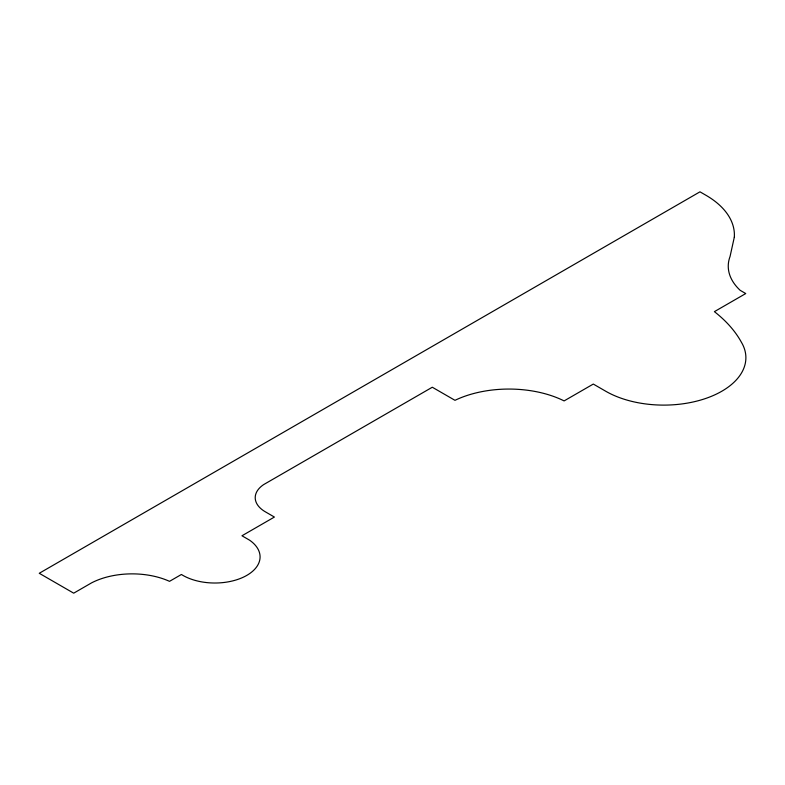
<?xml version="1.0" encoding="UTF-8"?>
<svg xmlns="http://www.w3.org/2000/svg" width="785" height="785" viewBox="0 0 785 785"><rect width="100%" height="100%" fill="white"/><g stroke="black" fill="none" stroke-linecap="round" stroke-linejoin="round"><path stroke-width="1.18" d="M734.318 237.158L730.06 256.479A79.344 45.805 0 0 0 740.196 290.342L745.75 293.551L714.399 311.645A180.589 104.268 0 0 1 741.374 342.211A82.111 47.404 0 0 1 707.658 397.769A82.111 47.404 0 0 1 606.255 391.538L593.303 384.061L564.111 400.909A84.407 48.729 0 0 0 454.976 400.321L432.299 387.231L263.632 484.61A34.677 20.017 0 0 0 265.762 512.056L274.397 517.05L241.966 535.772L249.522 540.139A45.216 26.111 0 0 1 244.606 576.573A45.216 26.111 0 0 1 181.413 574.473L169.521 581.342A60.504 34.932 0 0 0 91.492 582.912L73.702 593.175L39.25 573.285L699.975 191.825L705.803 195.19A97.222 56.127 0 0 1 734.318 237.158"/></g></svg>
